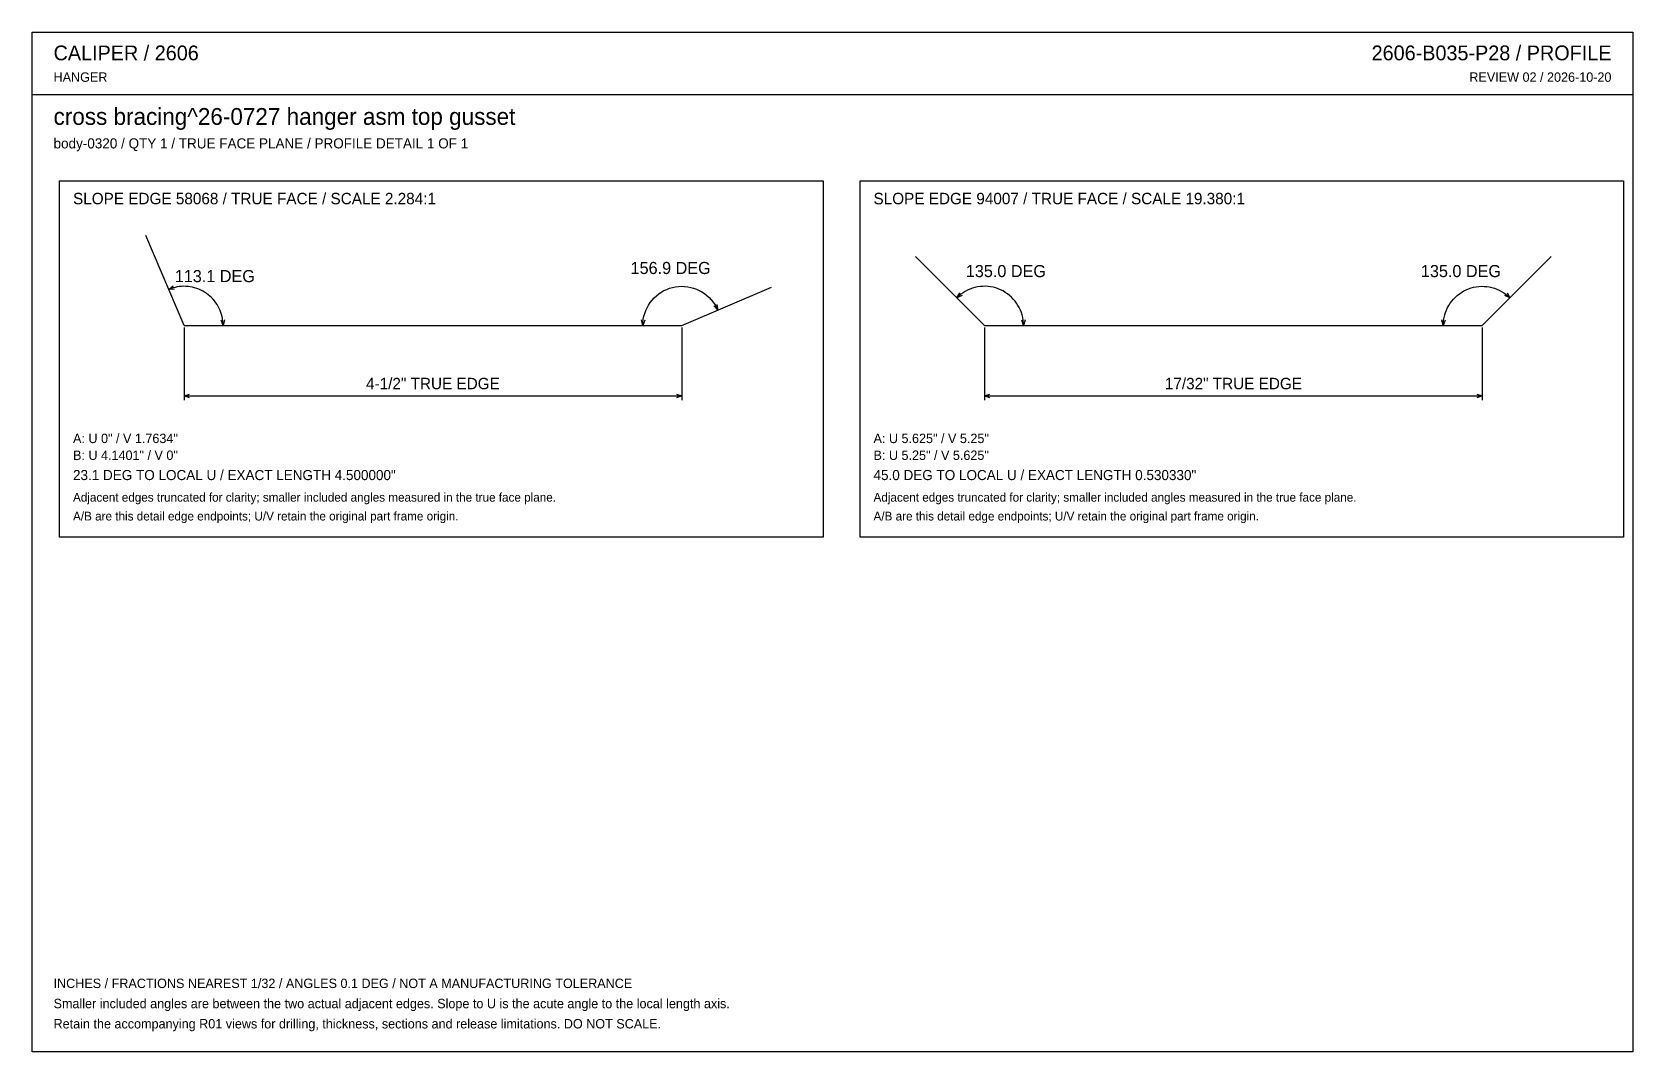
# Model space of a CAD drawing. Header units: inches. Extents: x 0.5 to 33.5, y 0.5 to 21.5.
import ezdxf
from ezdxf.enums import TextEntityAlignment as Align

# ---------------------------------------------------------------- set-up
doc = ezdxf.new("R2010")
doc.units = ezdxf.units.IN
doc.header["$MEASUREMENT"] = 0

msp = doc.modelspace()

# ---------------------------------------------------------------- linework, layer by layer
at = {"layer": 'ANNOTATION'}
for p, q in [((3.295, 16.213), (3.386, 16.286)), ((3.338, 16.23), (3.295, 16.213)), ((3.412, 16.222), (3.295, 16.213)), ((3.381, 16.244), (3.338, 16.23)), ((3.425, 16.256), (3.381, 16.244)), ((3.469, 16.265), (3.425, 16.256)), ((3.514, 16.272), (3.469, 16.265)), ((3.559, 16.276), (3.514, 16.272)), ((3.605, 16.278), (3.559, 16.276)), ((3.65, 16.277), (3.605, 16.278)), ((3.695, 16.273), (3.65, 16.277)), ((3.74, 16.267), (3.695, 16.273)), ((3.785, 16.259), (3.74, 16.267)), ((3.829, 16.248), (3.785, 16.259)), ((3.872, 16.234), (3.829, 16.248)), ((3.915, 16.218), (3.872, 16.234)), ((3.956, 16.2), (3.915, 16.218)), ((3.997, 16.179), (3.956, 16.2)), ((13.52, 16.189), (13.577, 16.215)), ((13.577, 16.215), (13.636, 16.237)), ((13.636, 16.237), (13.697, 16.255)), ((13.697, 16.255), (13.759, 16.267)), ((13.759, 16.267), (13.821, 16.275)), ((13.821, 16.275), (13.884, 16.278)), ((13.884, 16.278), (13.947, 16.276)), ((13.947, 16.276), (14.01, 16.269)), ((14.01, 16.269), (14.072, 16.257)), ((14.072, 16.257), (14.133, 16.24)), ((14.133, 16.24), (14.192, 16.219)), ((14.192, 16.219), (14.249, 16.193)), ((19.789, 16.198), (19.741, 16.173)), ((19.839, 16.22), (19.789, 16.198)), ((19.89, 16.238), (19.839, 16.22)), ((19.942, 16.253), (19.89, 16.238)), ((19.995, 16.265), (19.942, 16.253)), ((20.049, 16.273), (19.995, 16.265)), ((20.103, 16.277), (20.049, 16.273)), ((20.157, 16.278), (20.103, 16.277)), ((20.211, 16.275), (20.157, 16.278)), ((20.265, 16.268), (20.211, 16.275)), ((20.318, 16.258), (20.265, 16.268)), ((20.371, 16.244), (20.318, 16.258)), ((20.422, 16.226), (20.371, 16.244)), ((20.472, 16.206), (20.422, 16.226)), ((20.521, 16.182), (20.472, 16.206)), ((30.035, 16.182), (30.084, 16.206)), ((30.084, 16.206), (30.134, 16.226)), ((30.134, 16.226), (30.185, 16.244)), ((30.185, 16.244), (30.237, 16.258)), ((30.237, 16.258), (30.291, 16.268)), ((30.291, 16.268), (30.344, 16.275)), ((30.344, 16.275), (30.399, 16.278)), ((30.399, 16.278), (30.453, 16.277)), ((30.453, 16.277), (30.507, 16.273)), ((30.507, 16.273), (30.561, 16.265)), ((30.561, 16.265), (30.613, 16.253)), ((30.613, 16.253), (30.666, 16.238)), ((30.666, 16.238), (30.717, 16.22)), ((30.717, 16.22), (30.766, 16.198)), ((30.766, 16.198), (30.814, 16.173)), ((4.036, 16.156), (3.997, 16.179)), ((4.074, 16.131), (4.036, 16.156)), ((4.11, 16.104), (4.074, 16.131)), ((4.145, 16.075), (4.11, 16.104)), ((4.178, 16.044), (4.145, 16.075)), ((4.21, 16.011), (4.178, 16.044)), ((4.239, 15.977), (4.21, 16.011)), ((4.267, 15.94), (4.239, 15.977)), ((4.292, 15.903), (4.267, 15.94)), ((4.315, 15.864), (4.292, 15.903)), ((13.171, 15.837), (13.201, 15.892)), ((13.201, 15.892), (13.236, 15.944)), ((13.236, 15.944), (13.275, 15.994)), ((13.275, 15.994), (13.318, 16.04)), ((13.318, 16.04), (13.364, 16.083)), ((13.364, 16.083), (13.413, 16.122)), ((13.413, 16.122), (13.465, 16.158)), ((13.465, 16.158), (13.52, 16.189)), ((14.249, 16.193), (14.305, 16.162)), ((14.305, 16.162), (14.357, 16.128)), ((14.357, 16.128), (14.407, 16.089)), ((14.407, 16.089), (14.454, 16.047)), ((14.454, 16.047), (14.497, 16.001)), ((14.497, 16.001), (14.536, 15.952)), ((14.536, 15.952), (14.572, 15.9)), ((14.63, 15.788), (14.551, 15.873)), ((14.572, 15.9), (14.603, 15.845)), ((14.614, 15.903), (14.63, 15.788)), ((19.569, 16.042), (19.627, 16.143)), ((19.674, 16.092), (19.569, 16.042)), ((19.609, 16.079), (19.569, 16.042)), ((19.651, 16.113), (19.609, 16.079)), ((19.695, 16.145), (19.651, 16.113)), ((19.741, 16.173), (19.695, 16.145)), ((20.567, 16.154), (20.521, 16.182)), ((20.612, 16.124), (20.567, 16.154)), ((20.655, 16.091), (20.612, 16.124)), ((20.696, 16.054), (20.655, 16.091)), ((20.733, 16.016), (20.696, 16.054)), ((20.769, 15.974), (20.733, 16.016)), ((20.801, 15.931), (20.769, 15.974)), ((20.83, 15.885), (20.801, 15.931)), ((20.857, 15.838), (20.83, 15.885)), ((29.699, 15.838), (29.725, 15.885)), ((29.725, 15.885), (29.754, 15.931)), ((29.754, 15.931), (29.787, 15.974)), ((29.787, 15.974), (29.822, 16.016)), ((29.822, 16.016), (29.86, 16.054)), ((29.86, 16.054), (29.9, 16.091)), ((29.9, 16.091), (29.943, 16.124)), ((29.943, 16.124), (29.988, 16.154)), ((29.988, 16.154), (30.035, 16.182)), ((30.814, 16.173), (30.86, 16.145)), ((30.86, 16.145), (30.905, 16.113)), ((30.986, 16.042), (30.881, 16.092)), ((30.905, 16.113), (30.947, 16.079)), ((30.929, 16.143), (30.986, 16.042)), ((30.947, 16.079), (30.986, 16.042)), ((4.336, 15.823), (4.315, 15.864)), ((4.355, 15.782), (4.336, 15.823)), ((4.371, 15.74), (4.355, 15.782)), ((4.385, 15.696), (4.371, 15.74)), ((4.417, 15.472), (4.379, 15.582)), ((4.396, 15.652), (4.385, 15.696)), ((4.405, 15.608), (4.396, 15.652)), ((4.412, 15.563), (4.405, 15.608)), ((4.415, 15.518), (4.412, 15.563)), ((4.448, 15.584), (4.417, 15.472)), ((13.083, 15.472), (13.053, 15.585)), ((13.122, 15.582), (13.083, 15.472)), ((13.086, 15.535), (13.093, 15.598)), ((13.093, 15.598), (13.105, 15.66)), ((13.105, 15.66), (13.122, 15.72)), ((13.122, 15.72), (13.144, 15.779)), ((13.144, 15.779), (13.171, 15.837)), ((14.603, 15.845), (14.63, 15.788)), ((20.88, 15.789), (20.857, 15.838)), ((20.899, 15.738), (20.88, 15.789)), ((20.915, 15.687), (20.899, 15.738)), ((20.944, 15.472), (20.906, 15.582)), ((20.928, 15.634), (20.915, 15.687)), ((20.937, 15.58), (20.928, 15.634)), ((20.943, 15.526), (20.937, 15.58)), ((20.975, 15.584), (20.944, 15.472)), ((29.611, 15.472), (29.58, 15.584)), ((29.65, 15.582), (29.611, 15.472)), ((29.613, 15.526), (29.618, 15.58)), ((29.618, 15.58), (29.627, 15.634)), ((29.627, 15.634), (29.64, 15.687)), ((29.64, 15.687), (29.656, 15.738)), ((29.656, 15.738), (29.676, 15.789)), ((29.676, 15.789), (29.699, 15.838)), ((3.611, 15.431), (3.611, 13.931)), ((4.417, 15.472), (4.415, 15.518)), ((13.083, 15.472), (13.086, 15.535)), ((13.889, 15.431), (13.889, 13.931)), ((20.139, 15.431), (20.139, 13.931)), ((20.944, 15.472), (20.943, 15.526)), ((29.611, 15.472), (29.613, 15.526)), ((30.417, 15.431), (30.417, 13.931)), ((3.611, 14.014), (3.722, 14.049)), ((3.611, 14.014), (13.889, 14.014)), ((3.722, 13.979), (3.611, 14.014)), ((13.778, 14.049), (13.889, 14.014)), ((13.889, 14.014), (13.778, 13.979)), ((20.139, 14.014), (20.25, 14.049)), ((20.139, 14.014), (30.417, 14.014)), ((20.25, 13.979), (20.139, 14.014)), ((30.306, 14.049), (30.417, 14.014)), ((30.417, 14.014), (30.306, 13.979))]:
    msp.add_line(p, q, dxfattribs=at)
at = {"layer": 'OUTLINE'}
for p, q in [((0.472, 21.528), (33.528, 21.528)), ((0.472, 0.472), (0.472, 21.528)), ((33.528, 21.528), (33.528, 0.472)), ((0.472, 20.236), (33.528, 20.236)), ((1.042, 18.458), (16.806, 18.458)), ((1.042, 11.097), (1.042, 18.458)), ((16.806, 18.458), (16.806, 11.097)), ((17.569, 18.458), (33.333, 18.458)), ((17.569, 11.097), (17.569, 18.458)), ((33.333, 18.458), (33.333, 11.097)), ((3.611, 15.472), (2.822, 17.325)), ((20.139, 15.472), (18.715, 16.896)), ((30.417, 15.472), (31.841, 16.896)), ((13.889, 15.472), (15.742, 16.261)), ((3.611, 15.472), (13.889, 15.472)), ((20.139, 15.472), (30.417, 15.472)), ((16.806, 11.097), (1.042, 11.097)), ((33.333, 11.097), (17.569, 11.097)), ((33.528, 0.472), (0.472, 0.472))]:
    msp.add_line(p, q, dxfattribs=at)

# ---------------------------------------------------------------- texts
at = {"layer": 'ANNOTATION'}
for s, height, p in [('CALIPER / 2606', 0.30556, (0.917, 20.944)), ('HANGER', 0.1944, (0.917, 20.5)), ('cross bracing^26-0727 hanger asm top gusset', 0.34722, (0.917, 19.611)), ('body-0320 / QTY 1 / TRUE FACE PLANE / PROFILE DETAIL 1 OF 1', 0.20833, (0.917, 19.125)), ('SLOPE EDGE 58068 / TRUE FACE / SCALE 2.284:1', 0.23611, (1.319, 17.972)), ('SLOPE EDGE 94007 / TRUE FACE / SCALE 19.380:1', 0.23611, (17.847, 17.972)), ('A: U 0" / V 1.7634"', 0.19444, (1.319, 13.042)), ('A: U 5.625" / V 5.25"', 0.19444, (17.847, 13.042)), ('B: U 4.1401" / V 0"', 0.19444, (1.319, 12.694)), ('B: U 5.25" / V 5.625"', 0.19444, (17.847, 12.694)), ('23.1 DEG TO LOCAL U / EXACT LENGTH 4.500000"', 0.20833, (1.319, 12.278)), ('45.0 DEG TO LOCAL U / EXACT LENGTH 0.530330"', 0.20833, (17.847, 12.278)), ('Adjacent edges truncated for clarity; smaller included angles measured in the true face plane.', 0.18056, (1.319, 11.833)), ('Adjacent edges truncated for clarity; smaller included angles measured in the true face plane.', 0.18056, (17.847, 11.833)), ('A/B are this detail edge endpoints; U/V retain the original part frame origin.', 0.18056, (1.319, 11.444)), ('A/B are this detail edge endpoints; U/V retain the original part frame origin.', 0.18056, (17.847, 11.444)), ('INCHES / FRACTIONS NEAREST 1/32 / ANGLES 0.1 DEG / NOT A MANUFACTURING TOLERANCE', 0.19444, (0.917, 1.792)), ('Smaller included angles are between the two actual adjacent edges. Slope to U is the acute angle to the local length axis.', 0.194444, (0.917, 1.375)), ('Retain the accompanying R01 views for drilling, thickness, sections and release limitations. DO NOT SCALE.', 0.194444, (0.917, 0.958))]:
    msp.add_text(s, height=height, dxfattribs=at).set_placement(p)
for s, height, p in [('2606-B035-P28 / PROFILE', 0.30556, (33.083, 20.944)), ('REVIEW 02 / 2026-10-20', 0.19444, (33.083, 20.5))]:
    msp.add_text(s, height=height, dxfattribs=at).set_placement(p, align=Align.RIGHT)
for s, height, p in [('113.1 DEG', 0.25, (4.247, 16.364)), ('156.9 DEG', 0.25, (13.658, 16.532)), ('135.0 DEG', 0.25, (20.58, 16.468)), ('135.0 DEG', 0.25, (29.976, 16.468)), ('4-1/2" TRUE EDGE', 0.23611, (8.75, 14.153)), ('17/32" TRUE EDGE', 0.23611, (25.278, 14.153))]:
    msp.add_text(s, height=height, dxfattribs=at).set_placement(p, align=Align.CENTER)

doc.saveas('drawing.dxf')
